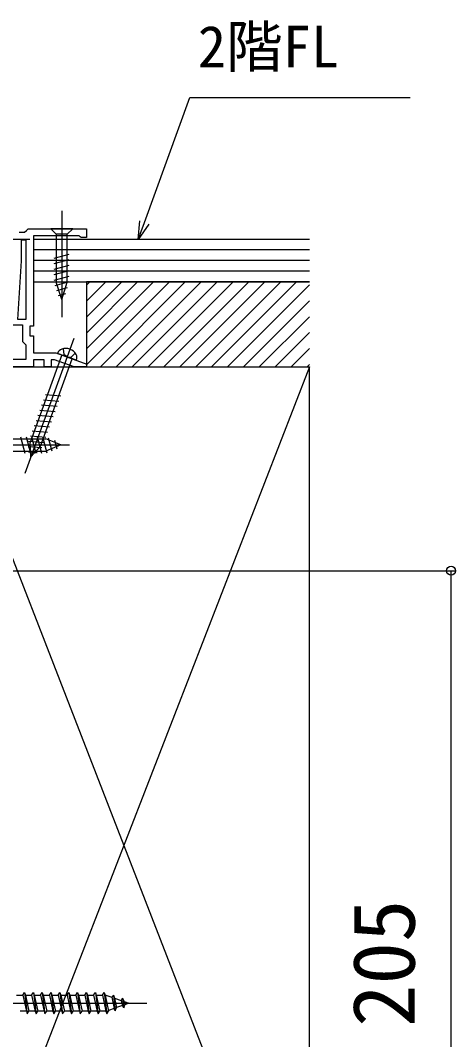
# Model space of a CAD drawing. Units: millimetres, scale not verified. Extents: x -1049 to 1051, y -1574 to 1565.
# Drawn here: x 152.5 to 275.5, y 502.4 to 790 of the extents above; entities that cross this region are included whole.
import ezdxf
from ezdxf.enums import TextEntityAlignment as Align

# ---------------------------------------------------------------- set-up
doc = ezdxf.new("R2010")
doc.units = ezdxf.units.MM
doc.header["$LTSCALE"] = 8
for name, color, linetype in [('0-3_YKK_11', 7, 'Continuous'), ('0-5_YKK_13', 4, 'Continuous'), ('0-6_YKK_D', 6, 'Continuous'), ('0-8_YSS_K', 3, 'Continuous')]:
    doc.layers.add(name, color=color, linetype=linetype)
doc.styles.add('ＭＳ ゴシック', font='')
doc.styles.get('ＭＳ ゴシック').set_extended_font_data('MS Gothic')

msp = doc.modelspace()

# ---------------------------------------------------------------- linework, layer by layer
at = {"layer": '0-3_YKK_11'}
msp.add_lwpolyline([(152.2, 730.201), (153.7, 730.201), (154.2, 730.701), (154.7, 731.201), (171.2, 731.201), (171.2, 728.701), (169.696, 728.701), (169.4, 728.951), (169.104, 729.201), (156.2, 729.201), (156.2, 703.701), (155.2, 703.701), (155.2, 701.001), (156.2, 701.001), (156.2, 696.201), (162.546, 696.201), (171.258, 693.03), (171.112, 692.201), (167.688, 692.201), (162.193, 694.201), (161.2, 694.201), (161.2, 692.201), (159.2, 692.201), (159.2, 694.201), (156.2, 694.201), (156.2, 692.201), (128.7, 692.201)], dxfattribs=at)
for points in [[(154.1, 728.101), (154.1, 705.601), (151.767, 705.601), (152.8, 722.135), (152.8, 728.101)], [(154.1, 694.301), (135.2, 694.301), (135.2, 704.101), (153.1, 704.101), (153.1, 699.401), (153.6, 698.901), (154.1, 698.401)]]:
    msp.add_lwpolyline(points, close=True, dxfattribs=at)
at = {"layer": '0-5_YKK_13'}
for p, q in [((164.2, 736.201), (164.2, 706.201)), ((161.1, 731.201), (162.65, 729.651)), ((167.3, 731.201), (161.1, 731.201)), ((167.3, 731.201), (165.75, 729.651)), ((165.75, 729.651), (162.65, 729.651)), ((162.65, 729.651), (162.65, 716.117)), ((165.75, 716.117), (165.75, 729.651)), ((162.1, 722.907), (166.3, 724.032)), ((162.1, 721.354), (166.3, 722.479)), ((162.1, 719.801), (166.3, 720.926)), ((162.1, 718.248), (166.3, 719.374)), ((162.1, 716.695), (166.3, 717.821)), ((162.359, 715.212), (166.3, 716.268)), ((164.2, 711.201), (162.65, 716.117)), ((164.2, 711.201), (165.75, 716.117)), ((162.81, 713.78), (165.846, 714.593)), ((163.262, 712.348), (165.312, 712.897)), ((167.596, 700.26), (153.73, 662.163)), ((168.379, 694.078), (163.023, 696.027)), ((164.562, 697.332), (164.749, 695.695)), ((168.039, 696.067), (166.844, 694.932)), ((164.244, 695.583), (155.264, 670.908)), ((158.177, 669.848), (167.158, 694.522)), ((165.701, 695.052), (164.749, 695.695)), ((165.701, 695.052), (166.844, 694.932)), ((159.594, 684.412), (163.925, 684.033)), ((158.531, 681.494), (162.863, 681.115)), ((159.062, 682.953), (163.394, 682.574)), ((157.469, 678.575), (161.801, 678.196)), ((158, 680.035), (162.332, 679.656)), ((156.938, 677.116), (161.27, 676.737)), ((155.876, 674.197), (160.207, 673.819)), ((156.407, 675.657), (160.738, 675.278)), ((118.9, 670.201), (166.4, 670.201)), ((123.9, 671.951), (159.675, 671.951)), ((152.573, 672.501), (153.805, 667.901)), ((154.126, 672.501), (155.358, 667.901)), ((154.813, 671.279), (159.145, 670.9)), ((155.44, 666.862), (155.264, 670.908)), ((155.345, 672.738), (159.676, 672.359)), ((155.679, 672.501), (156.911, 667.901)), ((157.231, 672.501), (158.464, 667.901)), ((158.784, 672.501), (159.994, 667.988)), ((163.9, 670.201), (159.675, 671.951)), ((163.9, 670.201), (159.675, 668.451)), ((163.9, 670.201), (159.675, 668.451)), ((160.406, 672.243), (161.391, 668.566)), ((162.153, 671.52), (162.789, 669.145)), ((123.9, 668.451), (159.675, 668.451)), ((154.763, 669.778), (158.554, 669.446)), ((154.829, 668.266), (157.277, 668.052)), ((155.44, 666.862), (158.177, 669.848)), ((151.45, 514.951), (153.2, 514.951)), ((153.7, 515.701), (154.45, 509.701)), ((153.95, 514.951), (155.7, 514.951)), ((153.95, 514.951), (154.95, 510.451)), ((156.2, 515.701), (156.95, 509.701)), ((156.45, 514.951), (158.2, 514.951)), ((156.45, 514.951), (157.45, 510.451)), ((158.7, 515.701), (159.45, 509.701)), ((158.95, 514.951), (160.7, 514.951)), ((158.95, 514.951), (159.95, 510.451)), ((161.2, 515.701), (161.95, 509.701)), ((161.45, 514.951), (163.2, 514.951)), ((161.45, 514.951), (162.45, 510.451)), ((163.7, 515.701), (164.45, 509.701)), ((163.95, 514.951), (165.7, 514.951)), ((163.95, 514.951), (164.95, 510.451)), ((166.2, 515.701), (166.95, 509.701)), ((166.45, 514.951), (168.2, 514.951)), ((166.45, 514.951), (167.45, 510.451)), ((168.7, 515.701), (169.45, 509.701)), ((168.95, 514.951), (170.7, 514.951)), ((168.95, 514.951), (169.95, 510.451)), ((171.2, 515.701), (171.95, 509.701)), ((171.45, 514.951), (173.2, 514.951)), ((171.45, 514.951), (172.45, 510.451)), ((173.7, 515.701), (174.45, 509.701)), ((173.95, 514.951), (175.7, 514.951)), ((173.95, 514.951), (174.95, 510.451)), ((176.2, 515.701), (176.95, 509.701)), ((176.45, 514.951), (176.665, 514.951)), ((176.45, 514.951), (177.45, 510.451)), ((176.665, 514.951), (178.327, 514.379)), ((178.786, 515.014), (178.327, 514.379)), ((178.786, 515.014), (179.139, 514.099)), ((178.786, 515.014), (179.34, 510.579)), ((121.4, 512.701), (188.239, 512.701)), ((178.327, 514.379), (179.02, 511.261)), ((179.139, 514.099), (181.034, 513.447)), ((179.139, 514.099), (179.716, 511.501)), ((181.342, 512.061), (179.716, 511.501)), ((181.398, 514.114), (181.034, 513.447)), ((181.034, 513.447), (181.342, 512.061)), ((181.737, 511.404), (181.342, 512.061)), ((181.398, 514.114), (181.846, 513.167)), ((181.398, 514.114), (181.737, 511.404)), ((181.737, 511.404), (182.039, 512.301)), ((181.846, 513.167), (183.2, 512.701)), ((181.846, 513.167), (182.039, 512.301)), ((183.2, 512.701), (182.039, 512.301)), ((154.2, 510.451), (152.45, 510.451)), ((156.7, 510.451), (154.95, 510.451)), ((159.2, 510.451), (157.45, 510.451)), ((161.7, 510.451), (159.95, 510.451)), ((164.2, 510.451), (162.45, 510.451)), ((166.7, 510.451), (164.95, 510.451)), ((169.2, 510.451), (167.45, 510.451)), ((171.7, 510.451), (169.95, 510.451)), ((174.2, 510.451), (172.45, 510.451)), ((176.665, 510.451), (174.95, 510.451)), ((176.698, 510.462), (176.665, 510.451)), ((179.02, 511.261), (177.394, 510.702)), ((179.34, 510.579), (179.02, 511.261)), ((179.34, 510.579), (179.716, 511.501))]:
    msp.add_line(p, q, dxfattribs=at)
for points in [[(153.2, 514.951), (153.7, 515.701), (153.95, 514.951)], [(153.2, 514.951), (154.2, 510.451), (154.45, 509.701), (154.95, 510.451)], [(155.7, 514.951), (156.2, 515.701), (156.45, 514.951)], [(155.7, 514.951), (156.7, 510.451), (156.95, 509.701), (157.45, 510.451)], [(158.2, 514.951), (158.7, 515.701), (158.95, 514.951)], [(158.2, 514.951), (159.2, 510.451), (159.45, 509.701), (159.95, 510.451)], [(160.7, 514.951), (161.2, 515.701), (161.45, 514.951)], [(160.7, 514.951), (161.7, 510.451), (161.95, 509.701), (162.45, 510.451)], [(163.2, 514.951), (163.7, 515.701), (163.95, 514.951)], [(163.2, 514.951), (164.2, 510.451), (164.45, 509.701), (164.95, 510.451)], [(165.7, 514.951), (166.2, 515.701), (166.45, 514.951)], [(165.7, 514.951), (166.7, 510.451), (166.95, 509.701), (167.45, 510.451)], [(168.2, 514.951), (168.7, 515.701), (168.95, 514.951)], [(168.2, 514.951), (169.2, 510.451), (169.45, 509.701), (169.95, 510.451)], [(170.7, 514.951), (171.2, 515.701), (171.45, 514.951)], [(170.7, 514.951), (171.7, 510.451), (171.95, 509.701), (172.45, 510.451)], [(173.2, 514.951), (173.7, 515.701), (173.95, 514.951)], [(173.2, 514.951), (174.2, 510.451), (174.45, 509.701), (174.95, 510.451)], [(175.7, 514.951), (176.2, 515.701), (176.45, 514.951)], [(175.7, 514.951), (176.7, 510.451), (176.95, 509.701), (177.45, 510.451)]]:
    msp.add_lwpolyline(points, dxfattribs=at)
for centre, radius, start, end in [((164.828, 695.434), 1.9, 109.34333, 161.81089), ((165.325, 694.019), 3.4, 30.65667, 109.34333), ((166.615, 694.784), 1.9, 338.18911, 30.65667)]:
    msp.add_arc(centre, radius, start, end, dxfattribs=at)
at = {"layer": '0-6_YKK_D'}
for p, q in [((155.2, 728.201), (-11.8, 728.201)), ((129.7, 634.701), (275.2, 634.701)), ((274.2, 429.701), (274.2, 634.701))]:
    msp.add_line(p, q, dxfattribs=at)
for points in [[(185.81, 728.201), (187.554, 732.993), (200.369, 768.201), (200.824, 768.201), (262.642, 768.201)], [(188.838, 732.526), (185.81, 728.201), (186.27, 733.461)]]:
    msp.add_lwpolyline(points, dxfattribs=at)
msp.add_circle((274.2, 634.701), 1.275, dxfattribs=at)
at = {"layer": '0-8_YSS_K'}
for p, q in [((234.2, 725.201), (156.2, 725.201)), ((234.2, 722.201), (156.2, 722.201)), ((234.2, 719.201), (156.2, 719.201)), ((171.2, 715.228), (172.173, 716.201)), ((171.2, 710.738), (176.663, 716.201)), ((171.2, 706.248), (181.153, 716.201)), ((171.2, 701.758), (185.643, 716.201)), ((171.2, 697.268), (190.133, 716.201)), ((171.2, 692.777), (194.623, 716.201)), ((175.113, 692.201), (199.113, 716.201)), ((179.604, 692.201), (203.604, 716.201)), ((184.094, 692.201), (208.094, 716.201)), ((188.584, 692.201), (212.584, 716.201)), ((193.074, 692.201), (217.074, 716.201)), ((197.564, 692.201), (221.564, 716.201)), ((202.054, 692.201), (226.054, 716.201)), ((206.544, 692.201), (230.544, 716.201)), ((211.034, 692.201), (234.2, 715.366)), ((215.525, 692.201), (234.2, 710.876)), ((220.015, 692.201), (234.2, 706.386)), ((224.505, 692.201), (234.2, 701.896)), ((228.995, 692.201), (234.2, 697.406)), ((129.2, 692.201), (234.2, 692.201)), ((234.2, 692.201), (129.2, 422.201)), ((233.485, 692.201), (234.2, 692.916)), ((234.2, 362.201), (234.2, 692.201))]:
    msp.add_line(p, q, dxfattribs=at)
for points in [[(234.2, 728.201), (156.2, 728.201), (156.2, 716.201), (234.2, 716.201)], [(234.2, 716.201), (171.2, 716.201), (171.2, 692.201), (234.2, 692.201)], [(129.2, 692.201), (234.2, 422.201), (234.2, 692.201)]]:
    msp.add_lwpolyline(points, dxfattribs=at)

# ---------------------------------------------------------------- texts
at = {"layer": '0-6_YKK_D', "style": 'ＭＳ ゴシック'}
msp.add_text('2階FL', height=11.73, dxfattribs=at).set_placement((202.642, 773.201), align=Align.BOTTOM_LEFT)
msp.add_text('205', height=17.6, rotation=90, dxfattribs=at).set_placement((269.2, 506.019), align=Align.BOTTOM_LEFT)

doc.saveas('drawing.dxf')
